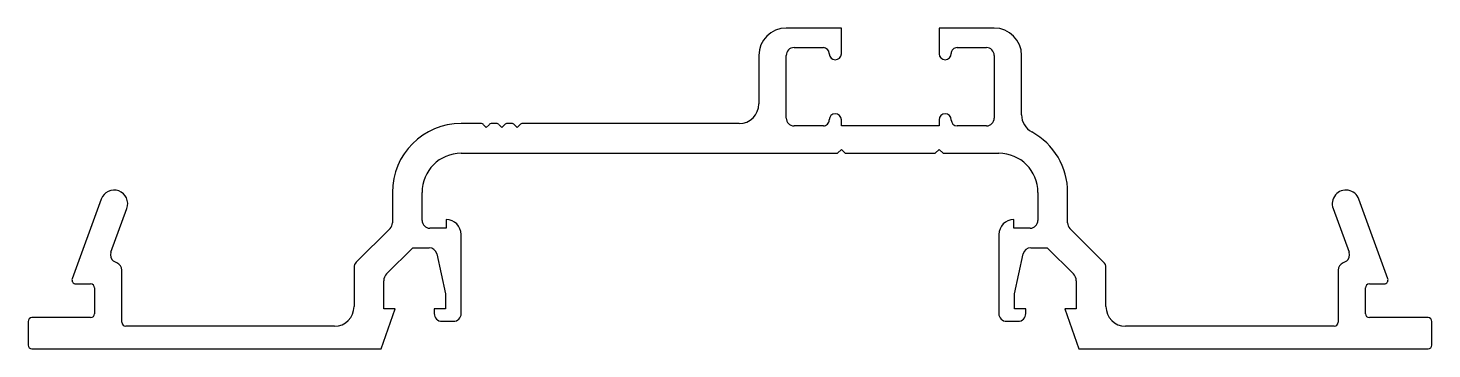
# Model space of a CAD drawing. Extents: x -38.8 to 52.4, y 8.5 to 29.4.
import ezdxf

# ---------------------------------------------------------------- set-up
doc = ezdxf.new("R2010")
doc.units = 0
doc.layers.get('0').update_dxf_attribs({"linetype": 'CONTINUOUS'})

msp = doc.modelspace()

# ---------------------------------------------------------------- linework, layer by layer
for p, q in [((14.003, 29.361), (10.422, 29.361)), ((14.003, 27.698), (14.003, 29.361)), ((23.935, 29.361), (20.353, 29.361)), ((20.353, 29.361), (20.353, 27.698)), ((8.644, 27.583), (8.644, 24.434)), ((10.422, 23.519), (10.422, 27.583)), ((10.93, 28.091), (12.835, 28.091)), ((13.216, 27.71), (13.216, 27.698)), ((21.522, 28.091), (23.427, 28.091)), ((23.935, 27.583), (23.935, 23.519)), ((25.713, 23.732), (25.713, 27.583)), ((-9.411, 23.164), (-10.691, 23.164)), ((-9.058, 22.914), (-9.234, 23.09)), ((-8.881, 23.09), (-9.058, 22.914)), ((-8.411, 23.164), (-8.704, 23.164)), ((-8.058, 22.914), (-8.234, 23.09)), ((-7.881, 23.09), (-8.058, 22.914)), ((-7.411, 23.164), (-7.704, 23.164)), ((-7.058, 22.914), (-7.235, 23.09)), ((-6.881, 23.09), (-7.058, 22.914)), ((7.374, 23.164), (-6.704, 23.164)), ((12.835, 23.011), (10.93, 23.011)), ((14.003, 23.011), (14.003, 23.405)), ((20.353, 23.011), (14.003, 23.011)), ((20.353, 23.405), (20.353, 23.011)), ((21.141, 23.392), (21.141, 23.405)), ((23.427, 23.011), (21.522, 23.011)), ((-10.691, 21.233), (13.749, 21.233)), ((13.749, 21.233), (14.003, 21.487)), ((14.003, 21.487), (14.257, 21.233)), ((14.257, 21.233), (20.099, 21.233)), ((20.099, 21.233), (20.353, 21.487)), ((20.353, 21.487), (20.607, 21.233)), ((20.607, 21.233), (24.233, 21.233)), ((-34.074, 18.261), (-35.957, 13.091)), ((-15.162, 18.693), (-15.162, 16.717)), ((-13.231, 16.877), (-13.231, 18.693)), ((26.773, 18.693), (26.773, 16.877)), ((28.703, 16.717), (28.703, 18.693)), ((49.498, 13.091), (47.616, 18.262)), ((-33.442, 14.808), (-32.403, 17.653)), ((45.945, 17.651), (46.983, 14.809)), ((-11.657, 16.928), (-11.657, 16.369)), ((25.198, 16.369), (25.198, 16.928)), ((-15.311, 16.358), (-17.501, 14.17)), ((-11.657, 16.369), (-12.723, 16.369)), ((-10.691, 10.832), (-10.691, 15.963)), ((24.232, 15.963), (24.232, 10.832)), ((26.265, 16.369), (25.198, 16.369)), ((31.042, 14.17), (28.852, 16.358)), ((-15.533, 13.407), (-13.84, 15.099)), ((-13.84, 15.099), (-12.774, 15.099)), ((-12.279, 14.703), (-11.707, 12.102)), ((25.248, 12.102), (25.818, 14.697)), ((26.315, 15.099), (27.381, 15.099)), ((27.381, 15.099), (29.074, 13.407)), ((-33.061, 14.116), (-33.264, 14.224)), ((-17.65, 13.811), (-17.65, 11.276)), ((31.191, 11.276), (31.191, 13.811)), ((46.805, 14.224), (46.602, 14.116)), ((-32.727, 10.26), (-32.727, 13.639)), ((-15.719, 11.137), (-15.719, 12.958)), ((29.26, 12.958), (29.26, 11.137)), ((46.268, 13.639), (46.268, 10.26)), ((-35.718, 12.75), (-34.759, 12.75)), ((-34.505, 12.496), (-34.505, 10.819)), ((-11.707, 12.102), (-11.707, 11.137)), ((25.248, 11.137), (25.248, 12.102)), ((48.046, 10.819), (48.046, 12.496)), ((48.3, 12.75), (49.259, 12.75)), ((-15.898, 8.533), (-14.983, 11.137)), ((-14.983, 11.137), (-15.719, 11.137)), ((-11.707, 11.137), (-12.444, 11.137)), ((-12.444, 11.137), (-12.444, 10.832)), ((25.985, 11.137), (25.248, 11.137)), ((25.985, 10.832), (25.985, 11.137)), ((29.26, 11.137), (28.524, 11.137)), ((28.524, 11.137), (29.439, 8.533)), ((-38.823, 10.311), (-38.823, 8.787)), ((-34.759, 10.565), (-38.569, 10.565)), ((-11.936, 10.324), (-11.199, 10.324)), ((24.74, 10.324), (25.477, 10.324)), ((52.11, 10.565), (48.3, 10.565)), ((52.364, 8.787), (52.364, 10.311)), ((-18.92, 10.006), (-32.473, 10.006)), ((46.014, 10.006), (32.461, 10.006)), ((-38.569, 8.533), (-15.898, 8.533)), ((29.439, 8.533), (52.11, 8.533))]:
    msp.add_line(p, q)
for centre, radius, start, end in [((10.422, 27.583), 1.778, 90, 180), ((23.935, 27.583), 1.778, 0, 90), ((10.93, 27.583), 0.508, 90, 180), ((12.835, 27.71), 0.381, 360, 90), ((13.61, 27.698), 0.394, 180, 360), ((20.747, 27.701), 0.394, 180.47531, 0.46401), ((21.522, 27.71), 0.381, 90, 180.93919), ((23.427, 27.583), 0.508, 360, 90), ((7.374, 24.434), 1.27, 270, 0), ((13.61, 23.402), 0.394, 0.47531, 180.46401), ((20.747, 23.405), 0.394, 360, 180), ((26.983, 23.732), 1.27, 180, 241.37391), ((-10.691, 18.693), 4.47, 90, 180), ((-9.411, 22.914), 0.25, 45, 90), ((-8.704, 22.914), 0.25, 90, 135), ((-8.411, 22.914), 0.25, 45, 90), ((-7.704, 22.914), 0.25, 90, 135), ((-7.411, 22.914), 0.25, 45, 90), ((-6.704, 22.914), 0.25, 90, 135), ((10.93, 23.519), 0.508, 180, 270), ((12.835, 23.392), 0.381, 270, 0.93919), ((21.522, 23.392), 0.381, 180, 270), ((23.427, 23.519), 0.508, 270, 360), ((24.233, 18.693), 4.47, 360, 61.37391), ((-10.691, 18.693), 2.54, 90, 180), ((24.233, 18.693), 2.54, 0, 90), ((-33.239, 17.957), 0.889, 340.00001, 159.99987), ((46.78, 17.957), 0.889, 20.00862, 200.12222), ((-15.67, 16.717), 0.508, 314.97621, 0), ((-12.723, 16.877), 0.508, 180, 270), ((-11.657, 15.963), 0.965, 0, 90), ((25.198, 15.963), 0.965, 90, 180), ((26.265, 16.877), 0.508, 270, 0), ((29.211, 16.717), 0.508, 180, 225.02379), ((-32.965, 14.635), 0.508, 159.99998, 233.91521), ((-12.774, 14.591), 0.508, 12.77443, 90), ((26.315, 14.591), 0.508, 90, 168), ((46.506, 14.635), 0.508, 306.08479, 20.12223), ((-33.235, 13.639), 0.508, 360, 70), ((-17.142, 13.811), 0.508, 134.97621, 180), ((30.683, 13.811), 0.508, 360, 45.02379), ((46.776, 13.639), 0.508, 110, 180), ((-35.718, 13.004), 0.254, 159.9957, 270), ((-15.084, 12.958), 0.635, 135.00002, 180), ((28.625, 12.958), 0.635, 0.00108, 45.02486), ((49.259, 13.004), 0.254, 270, 20.0043), ((-34.759, 12.496), 0.254, 0, 90), ((48.3, 12.496), 0.254, 90, 180), ((-18.92, 11.276), 1.27, 270, 360), ((32.461, 11.276), 1.27, 180.00108, 270), ((-38.569, 10.311), 0.254, 90, 180), ((-34.759, 10.819), 0.254, 270, 360), ((-32.473, 10.26), 0.254, 180, 270), ((-11.936, 10.832), 0.508, 180, 270), ((-11.199, 10.832), 0.508, 270, 0), ((24.74, 10.832), 0.508, 180, 270), ((25.477, 10.832), 0.508, 270, 360), ((46.014, 10.26), 0.254, 270, 0), ((48.3, 10.819), 0.254, 180, 270), ((52.11, 10.311), 0.254, 0, 90), ((-38.569, 8.787), 0.254, 180, 270), ((52.11, 8.787), 0.254, 270, 360)]:
    msp.add_arc(centre, radius, start, end)

doc.saveas('drawing.dxf')
